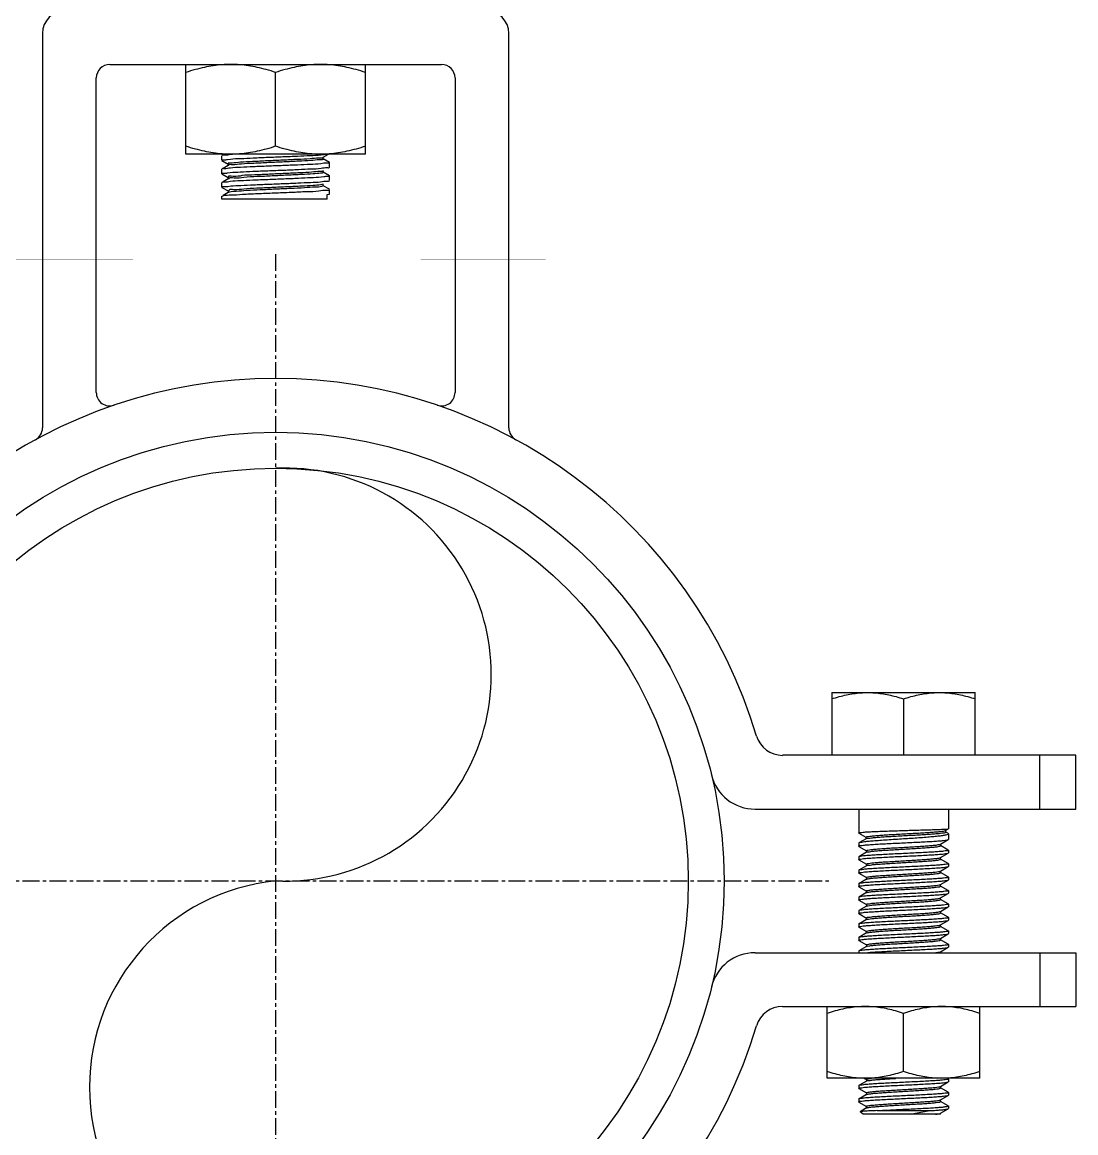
# Model space of a CAD drawing. Extents: x -452079 to 117456, y 3902 to 836955.
# Drawn here: x -266561 to -265781, y 688003 to 688826 of the extents above; entities that cross this region are included whole.
import ezdxf

# ---------------------------------------------------------------- set-up
doc = ezdxf.new("R2010")
doc.units = 0
doc.header["$LTSCALE"] = 1000
doc.header["$MEASUREMENT"] = 0
for name, pattern in [('AUDIT_D_160901175043-122', [0]), ('CENTER', [2, 1.25, -0.25, 0.25, -0.25]), ('DASH', [0.35, 0.25, -0.1])]:
    doc.linetypes.add(name, pattern=pattern)
doc.layers.add('总说明', color=2, linetype='Continuous')

msp = doc.modelspace()

# ---------------------------------------------------------------- linework, layer by layer
at = {"layer": '总说明', "color": 3, "linetype": 'Continuous'}
for p, q in [((-266546.35, 688817.4), (-266546.35, 688525.26)), ((-266200.73, 688525.26), (-266200.73, 688817.4)), ((-266496.5, 688794.46), (-266440, 688794.46)), ((-266307.07, 688794.46), (-266250.58, 688794.46)), ((-266506.47, 688551.48), (-266506.47, 688784.49)), ((-266240.61, 688784.49), (-266240.61, 688551.48)), ((-265961.45, 688329.2), (-265961.45, 688282.68)), ((-265961.45, 688329.2), (-265855.1, 688329.2)), ((-265855.1, 688282.68), (-265855.1, 688329.2)), ((-265908.28, 688324.45), (-265908.28, 688282.68)), ((-265780.61, 688282.68), (-265998.02, 688282.68)), ((-265807.32, 688242.8), (-265807.32, 688282.68)), ((-265780.61, 688242.8), (-265780.61, 688282.68)), ((-266018.33, 688242.8), (-265780.61, 688242.8)), ((-265941.51, 688242.8), (-265941.51, 688225.15)), ((-265875.04, 688242.8), (-265875.04, 688228.16)), ((-265877.08, 688226.98), (-265875.05, 688228.15)), ((-265875.05, 688228.15), (-265875.04, 688228.16)), ((-265941.43, 688225.06), (-265941.51, 688225.15)), ((-265941.43, 688225.06), (-265936.13, 688221.99)), ((-265935.96, 688220.88), (-265941.35, 688217.75)), ((-265936.1, 688222.05), (-265936.1, 688220.8)), ((-265935.93, 688220.85), (-265935.76, 688220.97)), ((-265880.94, 688216.88), (-265875.16, 688220.23)), ((-265876.96, 688225.79), (-265876.96, 688227.05)), ((-265875.43, 688224.97), (-265876.93, 688225.85)), ((-265875.43, 688224.97), (-265875.04, 688224.53)), ((-265875.16, 688220.23), (-265875.04, 688220.36)), ((-265875.04, 688224.53), (-265875.04, 688220.36)), ((-265941.35, 688217.75), (-265941.51, 688217.57)), ((-265941.51, 688217.57), (-265941.51, 688215.38)), ((-265941.4, 688215.25), (-265941.51, 688215.38)), ((-265941.4, 688215.25), (-265935.79, 688212)), ((-265935.75, 688212.05), (-265935.75, 688210.8)), ((-265880.8, 688215.71), (-265880.8, 688216.96)), ((-265875.16, 688212.52), (-265880.76, 688215.77)), ((-265875.16, 688212.52), (-265875.04, 688212.39)), ((-265875.04, 688212.39), (-265875.04, 688210.39)), ((-265941.4, 688207.53), (-265941.51, 688207.4)), ((-265941.51, 688207.4), (-265941.51, 688205.41)), ((-265941.4, 688205.28), (-265941.51, 688205.41)), ((-265935.62, 688210.88), (-265941.4, 688207.53)), ((-265941.4, 688205.28), (-265935.79, 688202.03)), ((-265880.94, 688206.91), (-265875.16, 688210.26)), ((-265880.8, 688205.74), (-265880.8, 688206.99)), ((-265875.16, 688202.55), (-265880.76, 688205.8)), ((-265875.16, 688210.26), (-265875.04, 688210.39)), ((-265941.4, 688197.56), (-265941.51, 688197.43)), ((-265941.51, 688197.43), (-265941.51, 688195.44)), ((-265941.4, 688195.31), (-265941.51, 688195.44)), ((-265935.62, 688200.91), (-265941.4, 688197.56)), ((-265941.4, 688195.31), (-265935.79, 688192.06)), ((-265935.75, 688202.08), (-265935.75, 688200.83)), ((-265935.58, 688200.88), (-265935.49, 688200.97)), ((-265881.06, 688196.88), (-265880.97, 688196.97)), ((-265880.94, 688196.94), (-265875.16, 688200.29)), ((-265880.8, 688195.77), (-265880.8, 688197.02)), ((-265875.16, 688192.58), (-265880.76, 688195.83)), ((-265875.16, 688202.55), (-265875.04, 688202.42)), ((-265875.16, 688200.29), (-265875.04, 688200.42)), ((-265875.04, 688202.42), (-265875.04, 688200.42)), ((-265941.4, 688187.59), (-265941.51, 688187.46)), ((-265941.51, 688187.46), (-265941.51, 688185.47)), ((-265935.62, 688190.94), (-265941.4, 688187.59)), ((-265935.75, 688192.11), (-265935.75, 688190.86)), ((-265880.94, 688186.97), (-265875.16, 688190.32)), ((-265880.8, 688185.8), (-265880.8, 688187.05)), ((-265875.16, 688192.58), (-265875.04, 688192.45)), ((-265875.16, 688190.32), (-265875.04, 688190.45)), ((-265875.04, 688192.45), (-265875.04, 688190.45)), ((-265941.4, 688185.34), (-265941.51, 688185.47)), ((-265941.4, 688185.34), (-265935.79, 688182.09)), ((-265935.62, 688180.97), (-265941.4, 688177.62)), ((-265935.75, 688182.14), (-265935.75, 688180.89)), ((-265880.94, 688177), (-265875.16, 688180.35)), ((-265875.16, 688182.61), (-265880.76, 688185.86)), ((-265875.16, 688182.61), (-265875.04, 688182.48)), ((-265875.16, 688180.35), (-265875.04, 688180.48)), ((-265875.04, 688182.48), (-265875.04, 688180.48)), ((-265941.4, 688177.62), (-265941.51, 688177.49)), ((-265941.51, 688177.49), (-265941.51, 688175.5)), ((-265941.4, 688175.37), (-265941.51, 688175.5)), ((-265941.4, 688175.37), (-265935.79, 688172.12)), ((-265935.62, 688171), (-265941.4, 688167.65)), ((-265935.75, 688172.18), (-265935.75, 688170.92)), ((-265880.94, 688167.03), (-265875.16, 688170.38)), ((-265880.8, 688175.83), (-265880.8, 688177.08)), ((-265875.16, 688172.64), (-265880.76, 688175.89)), ((-265875.16, 688172.64), (-265875.04, 688172.51)), ((-265875.16, 688170.38), (-265875.04, 688170.51)), ((-265875.04, 688172.51), (-265875.04, 688170.51)), ((-265941.4, 688167.65), (-265941.51, 688167.52)), ((-265941.51, 688167.52), (-265941.51, 688165.53)), ((-265941.4, 688165.4), (-265941.51, 688165.53)), ((-265941.4, 688165.4), (-265935.79, 688162.15)), ((-265935.75, 688162.21), (-265935.75, 688160.95)), ((-265880.8, 688165.86), (-265880.8, 688167.11)), ((-265875.16, 688162.67), (-265880.76, 688165.92)), ((-265875.16, 688162.67), (-265875.04, 688162.54)), ((-265875.04, 688162.54), (-265875.04, 688160.54)), ((-265941.4, 688157.68), (-265941.51, 688157.55)), ((-265941.51, 688157.55), (-265941.51, 688155.56)), ((-265941.4, 688155.43), (-265941.51, 688155.56)), ((-265935.62, 688161.03), (-265941.4, 688157.68)), ((-265941.4, 688155.43), (-265935.79, 688152.18)), ((-265935.58, 688161), (-265935.49, 688161.1)), ((-265881.06, 688157), (-265880.97, 688157.09)), ((-265880.94, 688157.06), (-265875.16, 688160.41)), ((-265880.8, 688155.89), (-265880.8, 688157.14)), ((-265875.16, 688152.7), (-265880.76, 688155.95)), ((-265875.16, 688160.41), (-265875.04, 688160.54)), ((-265941.4, 688147.71), (-265941.51, 688147.58)), ((-265941.51, 688147.58), (-265941.51, 688145.59)), ((-265941.4, 688145.46), (-265941.51, 688145.59)), ((-265935.62, 688151.06), (-265941.4, 688147.71)), ((-265941.4, 688145.46), (-265935.79, 688142.21)), ((-265935.75, 688152.24), (-265935.75, 688150.98)), ((-265880.94, 688147.09), (-265875.16, 688150.44)), ((-265880.8, 688145.92), (-265880.8, 688147.17)), ((-265875.16, 688142.73), (-265880.76, 688145.98)), ((-265875.16, 688152.7), (-265875.04, 688152.57)), ((-265875.16, 688150.44), (-265875.04, 688150.57)), ((-265875.04, 688152.57), (-265875.04, 688150.57)), ((-265941.4, 688137.74), (-265941.51, 688137.61)), ((-265941.51, 688137.61), (-265941.51, 688136.45)), ((-265935.62, 688141.09), (-265941.4, 688137.74)), ((-265935.75, 688142.27), (-265935.75, 688141.01)), ((-265880.94, 688137.12), (-265875.16, 688140.47)), ((-265880.8, 688136.45), (-265880.8, 688137.2)), ((-265875.16, 688142.73), (-265875.04, 688142.6)), ((-265875.16, 688140.47), (-265875.04, 688140.6)), ((-265875.04, 688142.6), (-265875.04, 688140.6)), ((-266018.33, 688136.45), (-265780.61, 688136.45)), ((-265934.73, 688136.65), (-265933.5, 688136.73)), ((-265807.32, 688136.45), (-265807.32, 688096.57)), ((-265780.61, 688136.45), (-265780.61, 688096.57)), ((-265998.02, 688096.57), (-265780.61, 688096.57)), ((-265964.77, 688043.4), (-265964.77, 688096.57)), ((-265851.78, 688043.4), (-265851.78, 688096.57)), ((-265908.28, 688048.44), (-265908.28, 688091.52)), ((-265851.78, 688043.4), (-265964.77, 688043.4)), ((-265935.62, 688041.39), (-265941.4, 688038.04)), ((-265937.32, 688043.4), (-265936.72, 688043.05)), ((-265936.72, 688043.05), (-265935.79, 688042.51)), ((-265935.75, 688042.57), (-265935.75, 688041.32)), ((-265935.58, 688041.36), (-265935.49, 688041.46)), ((-265880.94, 688037.42), (-265875.16, 688040.77)), ((-265875.16, 688043.03), (-265875.79, 688043.4)), ((-265875.16, 688043.03), (-265875.04, 688042.9)), ((-265875.16, 688040.77), (-265875.04, 688040.9)), ((-265875.04, 688042.9), (-265875.04, 688040.9)), ((-265941.4, 688038.04), (-265941.51, 688037.91)), ((-265941.51, 688037.91), (-265941.51, 688035.92)), ((-265941.4, 688035.79), (-265941.51, 688035.92)), ((-265941.4, 688035.79), (-265935.79, 688032.54)), ((-265935.62, 688031.42), (-265941.4, 688028.07)), ((-265935.75, 688032.6), (-265935.75, 688031.35)), ((-265881.06, 688037.36), (-265880.97, 688037.45)), ((-265880.94, 688027.45), (-265875.16, 688030.8)), ((-265880.8, 688036.25), (-265880.8, 688037.5)), ((-265875.16, 688033.06), (-265880.76, 688036.31)), ((-265875.16, 688033.06), (-265875.04, 688032.93)), ((-265875.16, 688030.8), (-265875.04, 688030.93)), ((-265875.04, 688032.93), (-265875.04, 688030.93)), ((-265941.4, 688028.07), (-265941.51, 688027.94)), ((-265941.51, 688027.94), (-265941.51, 688025.95)), ((-265941.4, 688025.82), (-265941.51, 688025.95)), ((-265941.4, 688025.82), (-265935.79, 688022.57)), ((-265935.75, 688022.63), (-265935.75, 688021.38)), ((-265880.8, 688026.28), (-265880.8, 688027.53)), ((-265875.16, 688023.09), (-265880.76, 688026.34)), ((-265875.13, 688023), (-265875.11, 688023.09)), ((-265875.04, 688022.96), (-265875.04, 688020.96)), ((-265940.4, 688018.68), (-265940.42, 688018.6)), ((-265938.19, 688016.81), (-265940.42, 688018.6)), ((-265935.62, 688021.46), (-265940.4, 688018.68)), ((-265880.8, 688016.81), (-265938.19, 688016.81)), ((-265927.81, 688019.47), (-265888.74, 688019.47)), ((-265903.45, 688016.81), (-265888.74, 688019.47)), ((-265880.94, 688017.48), (-265875.16, 688020.83)), ((-265880.8, 688016.81), (-265880.8, 688017.56)), ((-265875.12, 688020.79), (-265875.09, 688020.94))]:
    msp.add_line(p, q, dxfattribs=at)
at = {"layer": '总说明', "color": 6, "linetype": 'Continuous'}
for p, q in [((-266440, 688728), (-266440, 688794.46)), ((-266440, 688794.46), (-266307.07, 688794.46)), ((-266373.54, 688733.93), (-266373.54, 688788.53)), ((-266373.54, 688733.93), (-266373.54, 688788.53)), ((-266307.07, 688728), (-266307.07, 688794.46)), ((-266307.07, 688728), (-266440, 688728))]:
    msp.add_line(p, q, dxfattribs=at)
at = {"layer": '总说明', "color": 133, "linetype": 'Continuous'}
for p, q in [((-266413.32, 688726.9), (-266413.42, 688726.79)), ((-266413.42, 688723.47), (-266413.42, 688726.79)), ((-266413.32, 688723.36), (-266408.71, 688720.68)), ((-266411.43, 688728), (-266412.49, 688727.38)), ((-266409.12, 688724.05), (-266407.11, 688724.37)), ((-266337.96, 688721.24), (-266340.17, 688720.89)), ((-266338.37, 688725.67), (-266334.44, 688727.95)), ((-266333.75, 688721.91), (-266338.37, 688724.59)), ((-266338.26, 688724.46), (-266338.26, 688725.79)), ((-266338.26, 688724.46), (-266338.26, 688725.79)), ((-266333.66, 688718.48), (-266333.66, 688721.81)), ((-266413.32, 688716.93), (-266413.42, 688716.82)), ((-266413.42, 688713.5), (-266413.42, 688716.82)), ((-266413.32, 688713.39), (-266408.71, 688710.71)), ((-266408.71, 688719.6), (-266412.49, 688717.41)), ((-266409.12, 688714.08), (-266407.15, 688714.4)), ((-266408.81, 688720.81), (-266408.81, 688719.48)), ((-266408.81, 688720.81), (-266408.81, 688719.48)), ((-266333.75, 688711.94), (-266338.37, 688714.62)), ((-266338.26, 688714.49), (-266338.26, 688715.82)), ((-266338.26, 688714.49), (-266338.26, 688715.82)), ((-266333.75, 688718.37), (-266333.66, 688718.48)), ((-266413.32, 688706.96), (-266413.42, 688706.85)), ((-266413.42, 688703.53), (-266413.42, 688706.85)), ((-266408.71, 688709.63), (-266412.49, 688707.44)), ((-266408.81, 688710.84), (-266408.81, 688709.51)), ((-266408.81, 688710.84), (-266408.81, 688709.51)), ((-266408.31, 688709.65), (-266408.4, 688709.48)), ((-266408.28, 688709.68), (-266408.31, 688709.65)), ((-266337.95, 688711.25), (-266339.89, 688710.94)), ((-266333.75, 688701.97), (-266338.37, 688704.65)), ((-266338.26, 688704.52), (-266338.26, 688705.85)), ((-266338.26, 688704.52), (-266338.26, 688705.85)), ((-266333.75, 688708.4), (-266333.66, 688708.51)), ((-266333.66, 688708.51), (-266333.66, 688711.84)), ((-266413.42, 688696.88), (-266413.32, 688696.99)), ((-266413.42, 688694.77), (-266413.42, 688696.88)), ((-266413.32, 688703.42), (-266408.71, 688700.74)), ((-266408.71, 688699.66), (-266412.49, 688697.47)), ((-266409.11, 688704.09), (-266406.83, 688704.45)), ((-266408.81, 688700.87), (-266408.81, 688699.54)), ((-266408.81, 688700.87), (-266408.81, 688699.54)), ((-266408.46, 688699.62), (-266408.62, 688699.53)), ((-266408.4, 688699.65), (-266408.46, 688699.62)), ((-266335.68, 688701.36), (-266334.55, 688701.31)), ((-266335.28, 688698.09), (-266333.74, 688698.41)), ((-266335.28, 688694.77), (-266335.28, 688698.09)), ((-266334.55, 688701.31), (-266334.42, 688701.32)), ((-266333.75, 688698.43), (-266333.66, 688698.54)), ((-266333.66, 688698.54), (-266333.66, 688701.87)), ((-266335.28, 688694.77), (-266413.41, 688694.77))]:
    msp.add_line(p, q, dxfattribs=at)
at = {"layer": '总说明', "color": 3, "linetype": 'DASH', "ltscale": 0.002, "const_width": 0.0369}
for points in [[(-266506.47, 688689.6), (-266546.35, 688689.6)], [(-266200.73, 688689.6), (-266240.61, 688689.6)], [(-266506.47, 688609.84), (-266546.35, 688609.84)], [(-266200.73, 688609.84), (-266240.61, 688609.84)]]:
    msp.add_lwpolyline(points, dxfattribs=at)
at = {"layer": '总说明', "color": 4, "linetype": 'CENTER', "ltscale": 0.001, "const_width": 0.0369}
for points in [[(-266571.79, 688649.72), (-266479.29, 688649.72)], [(-266266.05, 688649.72), (-266173.55, 688649.72)]]:
    msp.add_lwpolyline(points, dxfattribs=at)
at = {"layer": '总说明', "color": 4, "linetype": 'CENTER', "ltscale": 0.01}
for points in [[(-266373.54, 688653.97), (-266373.54, 687777.7)], [(-266781.04, 688189.62), (-265961.17, 688189.62)]]:
    msp.add_lwpolyline(points, dxfattribs=at)
at = {"layer": '总说明', "color": 1, "linetype": 'Continuous'}
for radius in [332.33, 305.74]:
    msp.add_circle((-266373.54, 688189.62), radius, dxfattribs=at)
at = {"layer": '总说明', "color": 3, "linetype": 'Continuous'}
for centre, radius, start, end in [((-266529.4, 688817.4), 16.95, 90, 180), ((-266217.68, 688817.4), 16.95, 0, 90), ((-266496.5, 688784.49), 9.97, 90, 180), ((-266250.58, 688784.49), 9.97, 0, 90), ((-266373.54, 688189.62), 372.21, 16.74637, 163.25363), ((-266496.5, 688551.48), 9.97, 180, 288.76813), ((-266250.58, 688551.48), 9.97, 251.23187, 0), ((-266556.32, 688525.26), 9.97, 298.57188, 0), ((-265998.02, 688302.61), 19.94, 196.74637, 270), ((-266018.33, 688276.03), 33.23, 193.67202, 270), ((-266018.33, 688103.22), 33.23, 90, 166.32798), ((-265998.02, 688076.63), 19.94, 90, 163.25363), ((-266373.54, 688189.62), 372.21, 196.74637, 343.25363)]:
    msp.add_arc(centre, radius, start, end, dxfattribs=at)
at = {"layer": '总说明', "color": 7, "linetype": 'Continuous'}
msp.add_arc((-266190.76, 688525.26), 9.97, 180, 241.42812, dxfattribs=at)
at = {"layer": '总说明', "color": 4, "linetype": 'AUDIT_D_160901175043-122'}
for centre, radius, start, end in [((-266366.79, 688342.49), 153.02, 267.47259, 92.52741), ((-266357.87, 688036.75), 153.67, 95.85036, 264.14964)]:
    msp.add_arc(centre, radius, start, end, dxfattribs=at)
at = {"layer": '总说明', "color": 6, "linetype": 'Continuous'}
for points, start_tangent, end_tangent in [([(-266406.77, 688794.46), (-266413.29, 688794.22), (-266419.82, 688793.49), (-266426.39, 688792.3), (-266433.07, 688790.65), (-266440, 688788.53)], (-1, 0), (-0.948683, -0.316228)), ([(-266373.54, 688788.53), (-266380.47, 688790.65), (-266387.15, 688792.3), (-266393.72, 688793.49), (-266400.25, 688794.22), (-266406.77, 688794.46)], (-0.948683, 0.316228), (-1, 0.000001)), ([(-266340.31, 688794.46), (-266346.83, 688794.22), (-266353.36, 688793.49), (-266359.92, 688792.3), (-266366.61, 688790.65), (-266373.54, 688788.53)], (-1, 0), (-0.948683, -0.316228)), ([(-266307.07, 688788.53), (-266314, 688790.65), (-266320.69, 688792.3), (-266327.26, 688793.49), (-266333.78, 688794.22), (-266340.31, 688794.46)], (-0.948683, 0.316228), (-1, 0.000001)), ([(-266406.77, 688728), (-266413.29, 688728.24), (-266419.82, 688728.97), (-266426.39, 688730.17), (-266433.07, 688731.81), (-266440, 688733.93)], (-1, 0), (-0.948683, 0.316228)), ([(-266373.54, 688733.93), (-266380.47, 688731.81), (-266387.16, 688730.17), (-266393.72, 688728.97), (-266400.25, 688728.24), (-266406.77, 688728)], (-0.948683, -0.316228), (-1, -0.000001)), ([(-266340.31, 688728), (-266346.83, 688728.24), (-266353.36, 688728.97), (-266359.92, 688730.17), (-266366.61, 688731.81), (-266373.54, 688733.93)], (-1, 0), (-0.948683, 0.316228)), ([(-266307.07, 688733.93), (-266314, 688731.81), (-266320.69, 688730.17), (-266327.26, 688728.97), (-266333.78, 688728.24), (-266340.31, 688728)], (-0.948683, -0.316228), (-1, -0.000001))]:
    msp.add_spline(points, degree=3, dxfattribs=dict(at, start_tangent=start_tangent, end_tangent=end_tangent))
at = {"layer": '总说明', "color": 133, "linetype": 'Continuous'}
for points, start_tangent, end_tangent in [([(-266413.42, 688723.47), (-266411.84, 688723.91)], (0, 1), (0.999389, -0.034959)), ([(-266406.75, 688727.72), (-266411.71, 688727.26), (-266413.4, 688726.92)], (-0.989101, -0.147236), (-0.284183, -0.95877)), ([(-266411.84, 688723.91), (-266409.12, 688724.05)], (0.999389, -0.034959), (0.990874, 0.134789)), ([(-266405.89, 688721.46), (-266408.7, 688720.94), (-266408.68, 688720.92)], (-0.998936, -0.046128), (0.667657, -0.744469)), ([(-266407.11, 688724.37), (-266399.58, 688724.83), (-266390.15, 688725.28), (-266379.32, 688725.73), (-266368.14, 688726.17), (-266357.36, 688726.62), (-266347.87, 688727.07), (-266340.17, 688727.53)], (0.989124, 0.147087), (0.989208, 0.146515)), ([(-266402.1, 688728.09), (-266406.75, 688727.72)], (-0.999284, -0.037832), (-0.989101, -0.147236)), ([(-266341.55, 688725.1), (-266348.05, 688724.58), (-266357.27, 688724.06), (-266368.23, 688723.54), (-266379.75, 688723.02), (-266390.6, 688722.5), (-266399.64, 688721.98), (-266405.89, 688721.46)], (-0.999999, -0.001624), (-0.998936, -0.046128)), ([(-266341.22, 688723.81), (-266347.47, 688723.29), (-266356.48, 688722.77), (-266367.3, 688722.25), (-266378.78, 688721.73), (-266389.7, 688721.22), (-266398.91, 688720.7), (-266405.44, 688720.18)], (-0.99921, -0.039752), (-0.99991, 0.01344)), ([(-266338.46, 688725.61), (-266341.55, 688725.1)], (0.539985, -0.841675), (-0.999999, -0.001624)), ([(-266338.4, 688724.34), (-266338.39, 688724.33), (-266341.22, 688723.81)], (0.658416, -0.752654), (-0.99921, -0.039752)), ([(-266340.17, 688727.53), (-266335.28, 688728)], (0.989208, 0.146515), (0.999284, -0.037825)), ([(-266335.27, 688721.35), (-266337.96, 688721.24)], (-0.999277, 0.038028), (-0.991898, -0.127041)), ([(-266333.66, 688721.81), (-266335.27, 688721.35)], (0, -1), (-0.999277, 0.038028)), ([(-266413.42, 688713.5), (-266411.82, 688713.95)], (0, 1), (0.999353, -0.035968)), ([(-266407.11, 688717.72), (-266411.84, 688717.27), (-266413.4, 688716.95)], (-0.989124, -0.147087), (-0.313186, -0.949692)), ([(-266411.82, 688713.95), (-266409.12, 688714.08)], (0.999353, -0.035968), (0.990741, 0.135764)), ([(-266405.44, 688720.18), (-266408.58, 688719.66)], (-0.99991, 0.01344), (0.518893, -0.854839)), ([(-266340.85, 688715.21), (-266346.87, 688714.69), (-266355.73, 688714.17), (-266366.49, 688713.65), (-266378.01, 688713.13), (-266389.04, 688712.61), (-266398.43, 688712.09), (-266405.15, 688711.57), (-266408.51, 688711.05), (-266408.49, 688711)], (-0.996723, -0.080892), (0.435072, -0.900396)), ([(-266408.59, 688719.67), (-266408.58, 688719.66)], (0.499613, -0.866249), (0.518894, -0.854839)), ([(-266340.28, 688713.95), (-266345.81, 688713.44), (-266354.28, 688712.92), (-266364.79, 688712.4), (-266376.22, 688711.88), (-266387.37, 688711.36), (-266397.06, 688710.84), (-266404.25, 688710.32), (-266408.2, 688709.81), (-266408.28, 688709.68)], (-0.989754, -0.142783), (-0.543755, -0.839244)), ([(-266407.15, 688714.4), (-266399.83, 688714.85), (-266390.39, 688715.3), (-266379.23, 688715.76), (-266367.48, 688716.23), (-266356.62, 688716.68), (-266347.24, 688717.13), (-266339.89, 688717.58)], (0.989113, 0.147157), (0.989075, 0.14741)), ([(-266340.17, 688720.89), (-266347.87, 688720.42), (-266357.36, 688719.98), (-266368.14, 688719.53), (-266379.32, 688719.08), (-266390.15, 688718.63), (-266399.58, 688718.18), (-266407.11, 688717.72)], (-0.989208, -0.146515), (-0.989124, -0.147087)), ([(-266338.32, 688715.74), (-266340.85, 688715.21)], (0.610988, -0.79164), (-0.996723, -0.080892)), ([(-266338.27, 688714.49), (-266338.27, 688714.47), (-266340.28, 688713.95)], (0.44002, -0.897988), (-0.989754, -0.142783)), ([(-266339.89, 688717.58), (-266335.25, 688718.03), (-266333.68, 688718.35)], (0.989075, 0.14741), (0.310466, 0.950585)), ([(-266407.15, 688707.75), (-266411.82, 688707.3), (-266413.4, 688706.98)], (-0.989113, -0.147157), (-0.307598, -0.951516)), ([(-266340.23, 688705.32), (-266345.75, 688704.8), (-266354.24, 688704.28), (-266364.78, 688703.76), (-266376.26, 688703.24), (-266387.44, 688702.72), (-266397.15, 688702.2), (-266404.33, 688701.68), (-266408.23, 688701.16), (-266408.41, 688700.76)], (-0.98871, -0.149844), (-0.265309, -0.964164)), ([(-266339.89, 688710.94), (-266347.24, 688710.49), (-266356.62, 688710.04), (-266367.48, 688709.58), (-266379.23, 688709.12), (-266390.39, 688708.65), (-266399.83, 688708.2), (-266407.15, 688707.75)], (-0.989075, -0.14741), (-0.989113, -0.147157)), ([(-266406.83, 688704.45), (-266399.3, 688704.9), (-266389.92, 688705.35), (-266379.1, 688705.8), (-266367.95, 688706.24), (-266357.14, 688706.69), (-266347.76, 688707.13), (-266340.24, 688707.59)], (0.989283, 0.146009), (0.989283, 0.146011)), ([(-266340.24, 688707.59), (-266335.32, 688708.05), (-266333.68, 688708.38)], (0.989283, 0.146011), (0.293493, 0.955961)), ([(-266338.37, 688705.73), (-266340.23, 688705.32)], (-0.88297, -0.46943), (-0.98871, -0.149844)), ([(-266338.34, 688704.6), (-266339.51, 688704.1)], (-0.688351, -0.725378), (-0.95611, -0.293007)), ([(-266335.25, 688711.39), (-266337.95, 688711.25)], (-0.99938, 0.035199), (-0.990539, -0.137232)), ([(-266333.66, 688711.84), (-266335.25, 688711.39)], (0, -1), (-0.99938, 0.035199)), ([(-266413.42, 688703.53), (-266411.75, 688703.99)], (0, 1), (0.999164, -0.040873)), ([(-266413.25, 688696.87), (-266412.03, 688697.3)], (0.858943, 0.512071), (0.966409, 0.25701)), ([(-266412.03, 688697.3), (-266406.8, 688697.81)], (0.966409, 0.25701), (0.999944, 0.010619)), ([(-266411.75, 688703.99), (-266409.11, 688704.09)], (0.999164, -0.040873), (0.992381, 0.123209)), ([(-266339.51, 688704.1), (-266344.3, 688703.58), (-266352.18, 688703.06), (-266362.32, 688702.54), (-266373.65, 688702.03), (-266384.97, 688701.51), (-266395.08, 688700.99), (-266402.91, 688700.47), (-266407.63, 688699.95), (-266408.4, 688699.65)], (-0.95611, -0.293007), (-0.902152, -0.431418)), ([(-266406.8, 688697.81), (-266398.2, 688698.31), (-266387.11, 688698.82), (-266374.64, 688699.33), (-266362.05, 688699.84), (-266350.63, 688700.34), (-266341.53, 688700.85)], (0.999944, 0.010619), (0.9892, 0.146573)), ([(-266341.53, 688700.85), (-266335.68, 688701.36)], (0.9892, 0.146573), (0.998128, -0.061153)), ([(-266334.42, 688701.32), (-266333.66, 688701.87)], (0.996834, 0.079506), (0, 1))]:
    msp.add_spline(points, degree=3, dxfattribs=dict(at, start_tangent=start_tangent, end_tangent=end_tangent))
at = {"layer": '总说明', "color": 3, "linetype": 'Continuous'}
for points, start_tangent, end_tangent in [([(-265961.45, 688324.45), (-265955.9, 688326.15), (-265950.56, 688327.47), (-265945.3, 688328.42), (-265940.08, 688329), (-265934.86, 688329.2)], (0.948683, 0.316228), (1, 0)), ([(-265934.86, 688329.2), (-265929.64, 688329), (-265924.42, 688328.42), (-265919.17, 688327.47), (-265913.82, 688326.15), (-265908.28, 688324.45)], (1, -0.000001), (0.948683, -0.316228)), ([(-265908.28, 688324.45), (-265902.73, 688326.15), (-265897.38, 688327.47), (-265892.13, 688328.42), (-265886.91, 688329), (-265881.69, 688329.2)], (0.948683, 0.316228), (1, 0)), ([(-265881.69, 688329.2), (-265876.47, 688329), (-265871.25, 688328.42), (-265866, 688327.47), (-265860.65, 688326.15), (-265855.1, 688324.45)], (1, -0.000001), (0.948683, -0.316228)), ([(-265908.28, 688227), (-265902.54, 688227.17), (-265896.88, 688227.34), (-265891.54, 688227.5), (-265886.76, 688227.64), (-265882.72, 688227.77), (-265879.42, 688227.89), (-265876.97, 688228), (-265875.49, 688228.09), (-265875.05, 688228.16)], (0.999542, 0.03025), (0.904854, 0.425723)), ([(-265941.39, 688225.16), (-265941.39, 688225.26), (-265940.3, 688225.51), (-265938.07, 688225.74), (-265934.82, 688225.97), (-265930.74, 688226.19), (-265925.89, 688226.4), (-265920.34, 688226.61), (-265914.36, 688226.81), (-265908.28, 688227)], (-0.10303, 0.994678), (0.999542, 0.03025)), ([(-265908.28, 688220.7), (-265914.37, 688220.31), (-265920.34, 688219.91), (-265925.89, 688219.53), (-265930.74, 688219.16), (-265934.83, 688218.79), (-265938.08, 688218.43), (-265940.3, 688218.07), (-265941.38, 688217.76)], (-0.997879, -0.065091), (-0.321189, -0.947015)), ([(-265936.06, 688222.03), (-265935.76, 688222.3), (-265934.42, 688222.61), (-265932.1, 688222.91), (-265928.87, 688223.22), (-265924.85, 688223.53), (-265920.17, 688223.83), (-265915, 688224.14), (-265909.51, 688224.45), (-265903.91, 688224.76), (-265898.38, 688225.06), (-265893.14, 688225.37), (-265888.36, 688225.68), (-265884.24, 688225.99), (-265880.93, 688226.29), (-265878.57, 688226.6), (-265877.23, 688226.91), (-265877.13, 688227.01)], (0.45578, 0.890093), (0.663821, 0.747892)), ([(-265935.76, 688220.97), (-265934.42, 688221.28), (-265932.1, 688221.58), (-265928.87, 688221.89), (-265924.85, 688222.2), (-265920.17, 688222.51), (-265915, 688222.81), (-265909.51, 688223.12), (-265903.91, 688223.43), (-265898.38, 688223.73), (-265893.14, 688224.04), (-265888.36, 688224.35), (-265884.24, 688224.66), (-265880.93, 688224.96), (-265878.57, 688225.27), (-265877.23, 688225.58), (-265877.03, 688225.83)], (0.851903, 0.523699), (0.420992, 0.907064)), ([(-265875.05, 688224.53), (-265875.5, 688224.07), (-265876.97, 688223.6), (-265879.43, 688223.15), (-265882.74, 688222.71), (-265886.78, 688222.3), (-265891.55, 688221.88), (-265896.89, 688221.48), (-265902.55, 688221.08), (-265908.28, 688220.7)], (-0.135781, -0.990739), (-0.997879, -0.065091)), ([(-265908.28, 688217.87), (-265902.19, 688218.16), (-265896.3, 688218.46), (-265890.83, 688218.75), (-265885.93, 688219.04), (-265881.8, 688219.33), (-265878.54, 688219.63), (-265876.32, 688219.92), (-265875.19, 688220.21), (-265875.18, 688220.24)], (0.998862, 0.047692), (0.27764, 0.960685)), ([(-265941.39, 688215.38), (-265941.37, 688215.52), (-265940.26, 688215.81), (-265938.01, 688216.11), (-265934.73, 688216.41), (-265930.61, 688216.7), (-265925.77, 688216.99), (-265920.3, 688217.28), (-265914.36, 688217.58), (-265908.28, 688217.87)], (-0.020234, 0.999795), (0.998862, 0.047692)), ([(-265935.64, 688212.07), (-265935.65, 688212.19), (-265934.61, 688212.51), (-265932.52, 688212.83), (-265929.45, 688213.15), (-265925.52, 688213.47), (-265920.9, 688213.79), (-265915.78, 688214.11), (-265910.35, 688214.43), (-265904.83, 688214.75), (-265899.46, 688215.07), (-265894.44, 688215.38), (-265889.98, 688215.7), (-265886.25, 688216.02), (-265883.41, 688216.34), (-265881.58, 688216.66), (-265880.91, 688216.84)], (-0.154272, 0.988028), (0.865104, 0.501593)), ([(-265935.64, 688210.89), (-265934.61, 688211.18), (-265932.52, 688211.5), (-265929.45, 688211.82), (-265925.52, 688212.14), (-265920.9, 688212.46), (-265915.78, 688212.78), (-265910.35, 688213.1), (-265904.83, 688213.42), (-265899.46, 688213.74), (-265894.44, 688214.06), (-265889.98, 688214.37), (-265886.25, 688214.69), (-265883.41, 688215.01), (-265881.58, 688215.33), (-265880.82, 688215.65), (-265880.83, 688215.69)], (0.235042, 0.971985), (-0.46906, 0.883166)), ([(-265875.16, 688212.39), (-265875.19, 688212.24), (-265876.32, 688211.95), (-265878.54, 688211.65), (-265881.8, 688211.36), (-265885.93, 688211.06), (-265890.83, 688210.77), (-265896.3, 688210.48), (-265902.19, 688210.19), (-265908.28, 688209.89)], (-0.038424, -0.999262), (-0.998862, -0.047692)), ([(-265941.39, 688205.41), (-265941.38, 688205.55), (-265940.26, 688205.85), (-265937.99, 688206.15), (-265934.69, 688206.44), (-265930.56, 688206.73), (-265925.67, 688207.03), (-265920.21, 688207.32), (-265914.34, 688207.61), (-265908.28, 688207.9)], (-0.051605, 0.998668), (0.998862, 0.047692)), ([(-265908.28, 688209.89), (-265914.36, 688209.6), (-265920.3, 688209.31), (-265925.77, 688209.01), (-265930.61, 688208.73), (-265934.73, 688208.43), (-265938.01, 688208.14), (-265940.26, 688207.84), (-265941.37, 688207.54), (-265941.38, 688207.53)], (-0.998862, -0.047692), (-0.231051, -0.972942)), ([(-265935.68, 688202.05), (-265935.49, 688202.3), (-265934.19, 688202.62), (-265931.84, 688202.94), (-265928.54, 688203.26), (-265924.43, 688203.58), (-265919.66, 688203.9), (-265914.44, 688204.22), (-265908.97, 688204.54), (-265903.47, 688204.86), (-265898.16, 688205.18), (-265893.26, 688205.49), (-265888.97, 688205.81), (-265885.45, 688206.13), (-265882.86, 688206.45), (-265881.29, 688206.77), (-265880.95, 688206.93)], (0.385527, 0.922697), (0.84962, 0.527396)), ([(-265935.49, 688200.97), (-265934.19, 688201.29), (-265931.84, 688201.61), (-265928.54, 688201.93), (-265924.43, 688202.25), (-265919.66, 688202.57), (-265914.44, 688202.89), (-265908.97, 688203.21), (-265903.47, 688203.53), (-265898.16, 688203.85), (-265893.26, 688204.17), (-265888.97, 688204.48), (-265885.45, 688204.8), (-265882.86, 688205.12), (-265881.29, 688205.44), (-265880.8, 688205.74)], (0.73028, 0.683148), (0.307007, 0.951707)), ([(-265908.28, 688207.9), (-265902.21, 688208.19), (-265896.27, 688208.49), (-265890.7, 688208.79), (-265885.78, 688209.08), (-265881.7, 688209.37), (-265878.5, 688209.66), (-265876.29, 688209.96), (-265875.18, 688210.25), (-265875.17, 688210.27)], (0.998862, 0.047692), (0.213568, 0.976928)), ([(-265941.39, 688195.44), (-265941.38, 688195.58), (-265940.26, 688195.87), (-265938.06, 688196.17), (-265934.86, 688196.46), (-265930.78, 688196.75), (-265925.87, 688197.05), (-265920.29, 688197.34), (-265914.34, 688197.64), (-265908.28, 688197.93)], (-0.046744, 0.998907), (0.998862, 0.047692)), ([(-265908.28, 688199.92), (-265914.34, 688199.63), (-265920.21, 688199.34), (-265925.67, 688199.05), (-265930.56, 688198.76), (-265934.69, 688198.47), (-265937.99, 688198.17), (-265940.26, 688197.87), (-265941.38, 688197.57), (-265941.38, 688197.56)], (-0.998862, -0.047692), (-0.202318, -0.97932)), ([(-265935.75, 688192.11), (-265935.27, 688192.41), (-265933.69, 688192.73), (-265931.1, 688193.05), (-265927.58, 688193.37), (-265923.29, 688193.69), (-265918.39, 688194.01), (-265913.08, 688194.33), (-265907.59, 688194.65), (-265902.11, 688194.97), (-265896.89, 688195.29), (-265892.13, 688195.6), (-265888.01, 688195.92), (-265884.71, 688196.24), (-265882.37, 688196.56), (-265881.06, 688196.88)], (0.307007, 0.951707), (0.73028, 0.683148)), ([(-265935.6, 688190.92), (-265935.27, 688191.08), (-265933.69, 688191.4), (-265931.1, 688191.72), (-265927.58, 688192.04), (-265923.29, 688192.36), (-265918.39, 688192.68), (-265913.08, 688193), (-265907.59, 688193.32), (-265902.11, 688193.64), (-265896.89, 688193.96), (-265892.13, 688194.28), (-265888.01, 688194.59), (-265884.71, 688194.91), (-265882.37, 688195.23), (-265881.06, 688195.55), (-265880.87, 688195.8)], (0.84962, 0.527396), (0.385527, 0.922697)), ([(-265875.16, 688202.41), (-265875.18, 688202.28), (-265876.29, 688201.98), (-265878.5, 688201.69), (-265881.7, 688201.4), (-265885.78, 688201.1), (-265890.7, 688200.81), (-265896.27, 688200.51), (-265902.21, 688200.22), (-265908.28, 688199.92)], (0.038177, -0.999271), (-0.998862, -0.047692)), ([(-265908.28, 688197.93), (-265902.2, 688198.22), (-265896.33, 688198.51), (-265890.87, 688198.81), (-265885.99, 688199.1), (-265881.86, 688199.39), (-265878.57, 688199.69), (-265876.3, 688199.99), (-265875.17, 688200.28), (-265875.17, 688200.3)], (0.998862, 0.047692), (0.202707, 0.979239)), ([(-265941.39, 688185.46), (-265941.36, 688185.62), (-265940.23, 688185.91), (-265938.01, 688186.2), (-265934.75, 688186.5), (-265930.62, 688186.79), (-265925.73, 688187.08), (-265920.25, 688187.38), (-265914.36, 688187.67), (-265908.28, 688187.96)], (0.036199, 0.999345), (0.998862, 0.047692)), ([(-265908.28, 688189.95), (-265914.34, 688189.66), (-265920.29, 688189.37), (-265925.87, 688189.07), (-265930.78, 688188.77), (-265934.86, 688188.48), (-265938.06, 688188.19), (-265940.26, 688187.9), (-265941.38, 688187.6), (-265941.38, 688187.59)], (-0.998862, -0.047692), (-0.206759, -0.978392)), ([(-265935.72, 688182.16), (-265935.73, 688182.2), (-265934.97, 688182.52), (-265933.14, 688182.84), (-265930.3, 688183.16), (-265926.58, 688183.48), (-265922.11, 688183.8), (-265917.09, 688184.12), (-265911.72, 688184.44), (-265906.21, 688184.76), (-265900.78, 688185.08), (-265895.65, 688185.4), (-265891.03, 688185.71), (-265887.1, 688186.03), (-265884.03, 688186.35), (-265881.94, 688186.67), (-265880.91, 688186.97)], (-0.46906, 0.883166), (0.235041, 0.971985)), ([(-265875.16, 688192.44), (-265875.17, 688192.31), (-265876.3, 688192.01), (-265878.57, 688191.71), (-265881.86, 688191.41), (-265885.99, 688191.12), (-265890.87, 688190.83), (-265896.33, 688190.54), (-265902.2, 688190.25), (-265908.28, 688189.95)], (0.050899, -0.998704), (-0.998862, -0.047692)), ([(-265908.28, 688187.96), (-265902.19, 688188.25), (-265896.25, 688188.55), (-265890.77, 688188.84), (-265885.93, 688189.13), (-265881.81, 688189.42), (-265878.53, 688189.72), (-265876.29, 688190.02), (-265875.17, 688190.31), (-265875.17, 688190.33)], (0.998862, 0.047692), (0.220718, 0.975338)), ([(-265908.28, 688179.98), (-265914.36, 688179.69), (-265920.25, 688179.4), (-265925.73, 688179.11), (-265930.62, 688178.81), (-265934.75, 688178.52), (-265938.01, 688178.23), (-265940.23, 688177.93), (-265941.36, 688177.64), (-265941.37, 688177.62)], (-0.998862, -0.047692), (-0.2756, -0.961273)), ([(-265935.64, 688181.01), (-265934.97, 688181.19), (-265933.14, 688181.51), (-265930.3, 688181.83), (-265926.58, 688182.15), (-265922.11, 688182.47), (-265917.09, 688182.79), (-265911.72, 688183.11), (-265906.21, 688183.43), (-265900.78, 688183.75), (-265895.65, 688184.07), (-265891.03, 688184.38), (-265887.1, 688184.7), (-265884.03, 688185.02), (-265881.94, 688185.34), (-265880.9, 688185.66), (-265880.91, 688185.78)], (0.865104, 0.501593), (-0.154272, 0.988028)), ([(-265875.16, 688182.47), (-265875.17, 688182.34), (-265876.29, 688182.04), (-265878.53, 688181.74), (-265881.81, 688181.45), (-265885.93, 688181.15), (-265890.77, 688180.87), (-265896.25, 688180.57), (-265902.19, 688180.28), (-265908.28, 688179.98)], (0.03272, -0.999465), (-0.998862, -0.047692)), ([(-265908.28, 688177.99), (-265902.19, 688178.28), (-265896.3, 688178.58), (-265890.83, 688178.87), (-265885.93, 688179.16), (-265881.8, 688179.45), (-265878.54, 688179.75), (-265876.32, 688180.04), (-265875.19, 688180.33), (-265875.18, 688180.36)], (0.998862, 0.047692), (0.27764, 0.960685)), ([(-265941.39, 688175.5), (-265941.37, 688175.64), (-265940.26, 688175.93), (-265938.01, 688176.23), (-265934.73, 688176.53), (-265930.61, 688176.82), (-265925.77, 688177.11), (-265920.3, 688177.4), (-265914.36, 688177.7), (-265908.28, 688177.99)], (-0.020234, 0.999795), (0.998862, 0.047692)), ([(-265908.28, 688170.01), (-265914.36, 688169.72), (-265920.3, 688169.43), (-265925.77, 688169.14), (-265930.61, 688168.85), (-265934.73, 688168.55), (-265938.01, 688168.26), (-265940.26, 688167.96), (-265941.37, 688167.67), (-265941.38, 688167.65)], (-0.998862, -0.047692), (-0.231051, -0.972942)), ([(-265935.64, 688172.19), (-265935.65, 688172.31), (-265934.61, 688172.63), (-265932.52, 688172.95), (-265929.45, 688173.27), (-265925.52, 688173.59), (-265920.9, 688173.91), (-265915.78, 688174.23), (-265910.35, 688174.55), (-265904.83, 688174.87), (-265899.46, 688175.19), (-265894.44, 688175.5), (-265889.98, 688175.82), (-265886.25, 688176.14), (-265883.41, 688176.46), (-265881.58, 688176.78), (-265880.91, 688176.96)], (-0.154272, 0.988028), (0.865104, 0.501593)), ([(-265935.64, 688171.01), (-265934.61, 688171.3), (-265932.52, 688171.62), (-265929.45, 688171.94), (-265925.52, 688172.26), (-265920.9, 688172.58), (-265915.78, 688172.9), (-265910.35, 688173.22), (-265904.83, 688173.54), (-265899.46, 688173.86), (-265894.44, 688174.18), (-265889.98, 688174.49), (-265886.25, 688174.81), (-265883.41, 688175.13), (-265881.58, 688175.45), (-265880.82, 688175.77), (-265880.83, 688175.81)], (0.235042, 0.971985), (-0.46906, 0.883166)), ([(-265875.16, 688172.51), (-265875.19, 688172.36), (-265876.32, 688172.07), (-265878.54, 688171.77), (-265881.8, 688171.48), (-265885.93, 688171.18), (-265890.83, 688170.89), (-265896.3, 688170.6), (-265902.19, 688170.31), (-265908.28, 688170.01)], (-0.038424, -0.999262), (-0.998862, -0.047692)), ([(-265908.28, 688168.02), (-265902.21, 688168.31), (-265896.27, 688168.61), (-265890.7, 688168.91), (-265885.78, 688169.2), (-265881.7, 688169.49), (-265878.5, 688169.78), (-265876.29, 688170.08), (-265875.18, 688170.37), (-265875.17, 688170.39)], (0.998862, 0.047692), (0.213568, 0.976928)), ([(-265941.39, 688165.53), (-265941.38, 688165.67), (-265940.26, 688165.97), (-265937.99, 688166.27), (-265934.69, 688166.56), (-265930.56, 688166.85), (-265925.67, 688167.15), (-265920.21, 688167.44), (-265914.34, 688167.73), (-265908.28, 688168.02)], (-0.051605, 0.998668), (0.998862, 0.047692)), ([(-265935.68, 688162.17), (-265935.49, 688162.42), (-265934.19, 688162.74), (-265931.84, 688163.06), (-265928.54, 688163.38), (-265924.43, 688163.7), (-265919.66, 688164.02), (-265914.44, 688164.34), (-265908.97, 688164.66), (-265903.47, 688164.98), (-265898.16, 688165.3), (-265893.26, 688165.61), (-265888.97, 688165.93), (-265885.45, 688166.25), (-265882.86, 688166.57), (-265881.29, 688166.89), (-265880.95, 688167.05)], (0.385527, 0.922697), (0.84962, 0.527396)), ([(-265935.49, 688161.1), (-265934.19, 688161.41), (-265931.84, 688161.73), (-265928.54, 688162.05), (-265924.43, 688162.37), (-265919.66, 688162.69), (-265914.44, 688163.01), (-265908.97, 688163.33), (-265903.47, 688163.65), (-265898.16, 688163.97), (-265893.26, 688164.29), (-265888.97, 688164.6), (-265885.45, 688164.92), (-265882.86, 688165.24), (-265881.29, 688165.56), (-265880.8, 688165.86)], (0.73028, 0.683148), (0.307007, 0.951707)), ([(-265875.16, 688162.53), (-265875.18, 688162.4), (-265876.29, 688162.1), (-265878.5, 688161.81), (-265881.7, 688161.52), (-265885.78, 688161.22), (-265890.7, 688160.93), (-265896.27, 688160.63), (-265902.21, 688160.34), (-265908.28, 688160.04)], (0.038177, -0.999271), (-0.998862, -0.047692)), ([(-265941.39, 688155.56), (-265941.38, 688155.7), (-265940.26, 688155.99), (-265938.06, 688156.29), (-265934.86, 688156.58), (-265930.78, 688156.87), (-265925.87, 688157.17), (-265920.29, 688157.46), (-265914.34, 688157.76), (-265908.28, 688158.05)], (-0.046744, 0.998907), (0.998862, 0.047692)), ([(-265908.28, 688160.04), (-265914.34, 688159.75), (-265920.21, 688159.46), (-265925.67, 688159.17), (-265930.56, 688158.88), (-265934.69, 688158.59), (-265937.99, 688158.29), (-265940.26, 688157.99), (-265941.38, 688157.69), (-265941.38, 688157.68)], (-0.998862, -0.047692), (-0.202318, -0.97932)), ([(-265935.75, 688152.23), (-265935.27, 688152.53), (-265933.69, 688152.85), (-265931.1, 688153.17), (-265927.58, 688153.49), (-265923.29, 688153.81), (-265918.39, 688154.13), (-265913.08, 688154.45), (-265907.59, 688154.77), (-265902.11, 688155.09), (-265896.89, 688155.41), (-265892.13, 688155.72), (-265888.01, 688156.04), (-265884.71, 688156.36), (-265882.37, 688156.68), (-265881.06, 688157)], (0.307007, 0.951707), (0.73028, 0.683148)), ([(-265935.6, 688151.04), (-265935.27, 688151.2), (-265933.69, 688151.52), (-265931.1, 688151.84), (-265927.58, 688152.16), (-265923.29, 688152.48), (-265918.39, 688152.8), (-265913.08, 688153.12), (-265907.59, 688153.44), (-265902.11, 688153.76), (-265896.89, 688154.08), (-265892.13, 688154.4), (-265888.01, 688154.71), (-265884.71, 688155.03), (-265882.37, 688155.35), (-265881.06, 688155.67), (-265880.87, 688155.92)], (0.84962, 0.527396), (0.385527, 0.922697)), ([(-265908.28, 688158.05), (-265902.2, 688158.34), (-265896.33, 688158.63), (-265890.87, 688158.93), (-265885.99, 688159.22), (-265881.86, 688159.51), (-265878.57, 688159.81), (-265876.3, 688160.11), (-265875.17, 688160.4), (-265875.17, 688160.42)], (0.998862, 0.047692), (0.202707, 0.979239)), ([(-265941.39, 688145.58), (-265941.36, 688145.74), (-265940.23, 688146.03), (-265938.01, 688146.32), (-265934.75, 688146.62), (-265930.62, 688146.91), (-265925.73, 688147.2), (-265920.25, 688147.5), (-265914.36, 688147.79), (-265908.28, 688148.08)], (0.036199, 0.999345), (0.998862, 0.047692)), ([(-265908.28, 688150.08), (-265914.34, 688149.78), (-265920.29, 688149.49), (-265925.87, 688149.19), (-265930.78, 688148.89), (-265934.86, 688148.6), (-265938.06, 688148.31), (-265940.26, 688148.02), (-265941.38, 688147.72), (-265941.38, 688147.71)], (-0.998862, -0.047692), (-0.206759, -0.978392)), ([(-265935.72, 688142.28), (-265935.73, 688142.33), (-265934.97, 688142.64), (-265933.14, 688142.96), (-265930.3, 688143.28), (-265926.58, 688143.6), (-265922.11, 688143.92), (-265917.09, 688144.24), (-265911.72, 688144.56), (-265906.21, 688144.88), (-265900.78, 688145.2), (-265895.65, 688145.52), (-265891.03, 688145.83), (-265887.1, 688146.15), (-265884.03, 688146.47), (-265881.94, 688146.79), (-265880.91, 688147.09)], (-0.46906, 0.883166), (0.235041, 0.971985)), ([(-265935.64, 688141.13), (-265934.97, 688141.31), (-265933.14, 688141.63), (-265930.3, 688141.95), (-265926.58, 688142.27), (-265922.11, 688142.59), (-265917.09, 688142.91), (-265911.72, 688143.23), (-265906.21, 688143.55), (-265900.78, 688143.87), (-265895.65, 688144.19), (-265891.03, 688144.51), (-265887.1, 688144.82), (-265884.03, 688145.14), (-265881.94, 688145.46), (-265880.9, 688145.78), (-265880.91, 688145.9)], (0.865104, 0.501593), (-0.154272, 0.988028)), ([(-265875.16, 688152.56), (-265875.17, 688152.43), (-265876.3, 688152.13), (-265878.57, 688151.83), (-265881.86, 688151.53), (-265885.99, 688151.24), (-265890.87, 688150.95), (-265896.33, 688150.66), (-265902.2, 688150.37), (-265908.28, 688150.08)], (0.050899, -0.998704), (-0.998862, -0.047692)), ([(-265908.28, 688148.08), (-265902.19, 688148.37), (-265896.25, 688148.67), (-265890.77, 688148.96), (-265885.93, 688149.25), (-265881.81, 688149.54), (-265878.53, 688149.84), (-265876.29, 688150.14), (-265875.17, 688150.43), (-265875.17, 688150.45)], (0.998862, 0.047692), (0.220718, 0.975338)), ([(-265908.28, 688140.11), (-265914.36, 688139.81), (-265920.25, 688139.52), (-265925.73, 688139.23), (-265930.62, 688138.93), (-265934.75, 688138.64), (-265938.01, 688138.35), (-265940.23, 688138.05), (-265941.36, 688137.76), (-265941.37, 688137.74)], (-0.998862, -0.047692), (-0.2756, -0.961273)), ([(-265933.5, 688136.73), (-265930.61, 688136.94), (-265925.77, 688137.23), (-265920.3, 688137.52), (-265914.36, 688137.82), (-265908.28, 688138.11)], (0.997542, 0.070076), (0.998862, 0.047692)), ([(-265875.16, 688142.59), (-265875.17, 688142.46), (-265876.29, 688142.16), (-265878.53, 688141.86), (-265881.81, 688141.57), (-265885.93, 688141.27), (-265890.77, 688140.99), (-265896.25, 688140.69), (-265902.19, 688140.4), (-265908.28, 688140.11)], (0.03272, -0.999465), (-0.998862, -0.047692)), ([(-265908.28, 688138.11), (-265902.19, 688138.4), (-265896.3, 688138.7), (-265890.83, 688138.99), (-265885.93, 688139.28), (-265881.8, 688139.57), (-265878.54, 688139.87), (-265876.32, 688140.16), (-265875.19, 688140.45), (-265875.18, 688140.48)], (0.998862, 0.047692), (0.27764, 0.960685)), ([(-265884.59, 688136.43), (-265883.41, 688136.58), (-265881.58, 688136.9), (-265880.91, 688137.08)], (0.993681, 0.112241), (0.865104, 0.501593)), ([(-265936.52, 688096.57), (-265942.07, 688096.36), (-265947.62, 688095.74), (-265953.2, 688094.73), (-265958.88, 688093.33), (-265964.77, 688091.52)], (-1, 0), (-0.948683, -0.316228)), ([(-265908.28, 688091.52), (-265914.17, 688093.33), (-265919.85, 688094.73), (-265925.43, 688095.74), (-265930.98, 688096.36), (-265936.52, 688096.57)], (-0.948683, 0.316228), (-1, 0.000001)), ([(-265880.03, 688096.57), (-265885.57, 688096.36), (-265891.12, 688095.74), (-265896.7, 688094.73), (-265902.38, 688093.33), (-265908.28, 688091.52)], (-1, 0), (-0.948683, -0.316228)), ([(-265851.78, 688091.52), (-265857.67, 688093.33), (-265863.35, 688094.73), (-265868.94, 688095.74), (-265874.48, 688096.36), (-265880.03, 688096.57)], (-0.948683, 0.316228), (-1, 0.000001)), ([(-265936.52, 688043.4), (-265942.07, 688043.61), (-265947.62, 688044.22), (-265953.2, 688045.24), (-265958.88, 688046.64), (-265964.77, 688048.44)], (-1, 0), (-0.948683, 0.316228)), ([(-265908.28, 688048.44), (-265914.17, 688046.64), (-265919.85, 688045.24), (-265925.43, 688044.22), (-265930.98, 688043.61), (-265936.52, 688043.4)], (-0.948683, -0.316228), (-1, -0.000001)), ([(-265880.03, 688043.4), (-265885.57, 688043.61), (-265891.12, 688044.22), (-265896.7, 688045.24), (-265902.38, 688046.64), (-265908.28, 688048.44)], (-1, 0), (-0.948683, 0.316228)), ([(-265851.78, 688048.44), (-265857.67, 688046.64), (-265863.35, 688045.24), (-265868.94, 688044.22), (-265874.48, 688043.61), (-265880.03, 688043.4)], (-0.948683, -0.316228), (-1, -0.000001)), ([(-265941.39, 688035.92), (-265941.38, 688036.06), (-265940.26, 688036.36), (-265938.06, 688036.65), (-265934.86, 688036.94), (-265930.78, 688037.23), (-265925.87, 688037.53), (-265920.29, 688037.82), (-265914.34, 688038.12), (-265908.28, 688038.41)], (-0.046744, 0.998907), (0.998862, 0.047692)), ([(-265908.28, 688040.41), (-265914.34, 688040.11), (-265920.21, 688039.82), (-265925.67, 688039.53), (-265930.56, 688039.24), (-265934.69, 688038.95), (-265937.99, 688038.65), (-265940.26, 688038.35), (-265941.38, 688038.05), (-265941.38, 688038.04)], (-0.998862, -0.047692), (-0.202318, -0.97932)), ([(-265935.68, 688042.54), (-265935.49, 688042.79), (-265934.19, 688043.1), (-265932.03, 688043.39)], (0.385527, 0.922697), (0.986282, 0.16507)), ([(-265935.49, 688041.46), (-265934.19, 688041.78), (-265931.84, 688042.09), (-265928.54, 688042.41), (-265924.43, 688042.73), (-265919.66, 688043.05), (-265914.44, 688043.37), (-265913.98, 688043.4)], (0.73028, 0.683148), (0.998249, 0.05915)), ([(-265875.16, 688042.89), (-265875.18, 688042.76), (-265876.29, 688042.46), (-265878.5, 688042.17), (-265881.7, 688041.88), (-265885.78, 688041.59), (-265890.7, 688041.29), (-265896.27, 688040.99), (-265902.21, 688040.7), (-265908.28, 688040.41)], (0.038177, -0.999271), (-0.998862, -0.047692)), ([(-265908.28, 688038.41), (-265902.2, 688038.7), (-265896.33, 688039), (-265890.87, 688039.29), (-265885.99, 688039.58), (-265881.86, 688039.87), (-265878.57, 688040.17), (-265876.3, 688040.47), (-265875.17, 688040.76), (-265875.17, 688040.78)], (0.998862, 0.047692), (0.202707, 0.979239)), ([(-265908.28, 688030.44), (-265914.34, 688030.14), (-265920.29, 688029.85), (-265925.87, 688029.55), (-265930.78, 688029.26), (-265934.86, 688028.96), (-265938.06, 688028.67), (-265940.26, 688028.38), (-265941.38, 688028.08), (-265941.38, 688028.07)], (-0.998862, -0.047692), (-0.206759, -0.978392)), ([(-265935.75, 688032.59), (-265935.27, 688032.9), (-265933.69, 688033.21), (-265931.1, 688033.53), (-265927.58, 688033.85), (-265923.29, 688034.17), (-265918.39, 688034.49), (-265913.08, 688034.81), (-265907.59, 688035.13), (-265902.11, 688035.45), (-265896.89, 688035.77), (-265892.13, 688036.09), (-265888.01, 688036.4), (-265884.71, 688036.72), (-265882.37, 688037.04), (-265881.06, 688037.36)], (0.307007, 0.951707), (0.73028, 0.683148)), ([(-265935.6, 688031.4), (-265935.27, 688031.57), (-265933.69, 688031.88), (-265931.1, 688032.2), (-265927.58, 688032.52), (-265923.29, 688032.84), (-265918.39, 688033.16), (-265913.08, 688033.48), (-265907.59, 688033.8), (-265902.11, 688034.12), (-265896.89, 688034.44), (-265892.13, 688034.76), (-265888.01, 688035.08), (-265884.71, 688035.39), (-265882.37, 688035.71), (-265881.06, 688036.03), (-265880.87, 688036.28)], (0.84962, 0.527396), (0.385527, 0.922697)), ([(-265875.16, 688032.92), (-265875.17, 688032.79), (-265876.3, 688032.49), (-265878.57, 688032.19), (-265881.86, 688031.89), (-265885.99, 688031.6), (-265890.87, 688031.31), (-265896.33, 688031.02), (-265902.2, 688030.73), (-265908.28, 688030.44)], (0.050899, -0.998704), (-0.998862, -0.047692)), ([(-265908.28, 688028.44), (-265902.19, 688028.73), (-265896.25, 688029.03), (-265890.77, 688029.32), (-265885.93, 688029.61), (-265881.81, 688029.9), (-265878.53, 688030.2), (-265876.29, 688030.5), (-265875.17, 688030.79), (-265875.17, 688030.81)], (0.998862, 0.047692), (0.220718, 0.975338)), ([(-265941.39, 688025.95), (-265941.36, 688026.1), (-265940.23, 688026.39), (-265938.01, 688026.68), (-265934.75, 688026.98), (-265930.62, 688027.27), (-265925.73, 688027.56), (-265920.25, 688027.86), (-265914.36, 688028.15), (-265908.28, 688028.44)], (0.036199, 0.999345), (0.998862, 0.047692)), ([(-265935.72, 688022.64), (-265935.73, 688022.69), (-265934.97, 688023.01), (-265933.14, 688023.32), (-265930.3, 688023.64), (-265926.58, 688023.96), (-265922.11, 688024.28), (-265917.09, 688024.6), (-265911.72, 688024.92), (-265906.21, 688025.24), (-265900.78, 688025.56), (-265895.65, 688025.88), (-265891.03, 688026.2), (-265887.1, 688026.51), (-265884.03, 688026.83), (-265881.94, 688027.15), (-265880.91, 688027.45)], (-0.46906, 0.883166), (0.235041, 0.971985)), ([(-265935.64, 688021.49), (-265934.97, 688021.68), (-265933.14, 688021.99), (-265930.3, 688022.31), (-265926.58, 688022.63), (-265922.11, 688022.95), (-265917.09, 688023.27), (-265911.72, 688023.59), (-265906.21, 688023.91), (-265900.78, 688024.23), (-265895.65, 688024.55), (-265891.03, 688024.87), (-265887.1, 688025.19), (-265884.03, 688025.5), (-265881.94, 688025.82), (-265880.9, 688026.14), (-265880.91, 688026.26)], (0.865104, 0.501593), (-0.154272, 0.988028)), ([(-265927.81, 688019.47), (-265922.42, 688019.77), (-265916.54, 688020.07), (-265910.36, 688020.37), (-265904.11, 688020.67), (-265898.01, 688020.96), (-265892.27, 688021.26), (-265887.09, 688021.56), (-265882.67, 688021.86), (-265879.15, 688022.16), (-265876.67, 688022.46), (-265875.3, 688022.76), (-265875.13, 688023)], (0.998263, 0.058909), (0.397743, 0.917497)), ([(-265927.81, 688019.47), (-265932.36, 688019.29), (-265936.02, 688019.12), (-265938.64, 688018.94), (-265940.11, 688018.77), (-265940.37, 688018.63)], (-0.999382, -0.035139), (-0.802055, -0.59725)), ([(-265888.74, 688019.47), (-265884.29, 688019.75), (-265880.56, 688020.04), (-265877.71, 688020.32), (-265875.87, 688020.61), (-265875.12, 688020.79)], (0.998263, 0.058922), (0.746109, 0.665824)), ([(-265884.48, 688016.81), (-265882.31, 688017.11), (-265881.08, 688017.41), (-265880.96, 688017.51)], (0.993396, 0.11474), (0.715986, 0.698115))]:
    msp.add_spline(points, degree=3, dxfattribs=dict(at, start_tangent=start_tangent, end_tangent=end_tangent))

doc.saveas('drawing.dxf')
